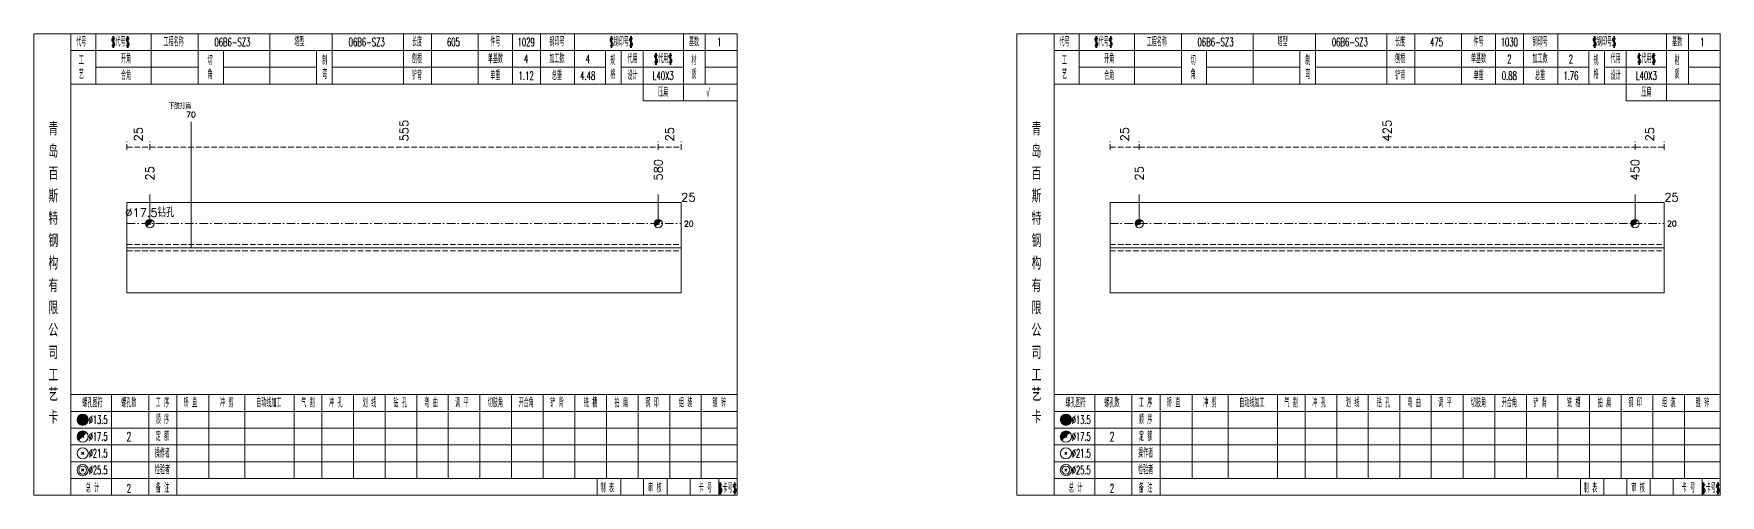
# Model space of a CAD drawing. Extents: x -533 to 8774, y 0 to 7979.
# Drawn here: x 2108 to 2711, y 0 to 165 of the extents above; entities that cross this region are included whole.
import ezdxf
from ezdxf.enums import TextEntityAlignment as Align

# ---------------------------------------------------------------- set-up
doc = ezdxf.new("R2010")
doc.units = 0
doc.header["$MEASUREMENT"] = 0
doc.linetypes.add('一点画线', pattern=[5.2, 3, -1, 0.2, -1])
doc.linetypes.add('虚线', pattern=[2.75, 2, -0.75])
doc.layers.get('0').update_dxf_attribs({"linetype": 'CONTINUOUS', "lineweight": 25})
for name, color, linetype, lineweight in [('1', 7, 'CONTINUOUS', 25), ('2', 7, 'CONTINUOUS', 25), ('4', 7, 'CONTINUOUS', 25), ('5', 7, 'CONTINUOUS', 25)]:
    doc.layers.add(name, color=color, linetype=linetype, lineweight=lineweight)
doc.styles.get("Standard").update_dxf_attribs({"font": 'simplex.shx', "width": 0.7, "height": 3, "bigfont": 'gbhzfs.shx'})

# ---------------------------------------------------------------- blocks, each defined once
blk = doc.blocks.new('孔17.5')
at = {"layer": '5', "color": 7, "linetype": 'Continuous', "lineweight": 0}
for p, q in [((-0.2, -0.2), (0.2, 0.2)), ((-0.2, 0.2), (0.2, -0.2))]:
    blk.add_line(p, q, dxfattribs=at)
at = {"layer": '5', "color": 7, "linetype": 'Continuous', "lineweight": 13}
blk.add_circle((0, 0), 1, dxfattribs=at)
for radius in [0.9, 0.8, 0.7, 0.6, 0.5, 0.4, 0.3, 0.2, 0.1]:
    blk.add_arc((0, 0), radius, 45, 225, dxfattribs=at)

msp = doc.modelspace()

# ---------------------------------------------------------------- linework, layer by layer
at = {"color": 8, "linetype": '虚线', "lineweight": 9}
for p, q in [((2141.7, 123.5), (2141.7, 126.5)), ((2141.7, 124.5), (2149.89, 124.5)), ((2149.89, 123.5), (2149.89, 126.5)), ((2149.89, 123.5), (2149.89, 126.5)), ((2149.89, 124.5), (2331.61, 124.5)), ((2331.61, 123.5), (2331.61, 126.5)), ((2331.61, 123.5), (2331.61, 126.5)), ((2331.61, 124.5), (2339.8, 124.5)), ((2339.8, 123.5), (2339.8, 126.5)), ((2493.1, 123.5), (2493.1, 126.5)), ((2493.1, 124.5), (2503.53, 124.5)), ((2503.53, 123.5), (2503.53, 126.5)), ((2503.53, 123.5), (2503.53, 126.5)), ((2503.53, 124.5), (2680.77, 124.5)), ((2680.77, 123.5), (2680.77, 126.5)), ((2680.77, 123.5), (2680.77, 126.5)), ((2680.77, 124.5), (2691.2, 124.5)), ((2691.2, 123.5), (2691.2, 126.5))]:
    msp.add_line(p, q, dxfattribs=at)
at = {"color": 7, "linetype": 'Continuous', "lineweight": 18}
for p, q in [((2141.7, 104.62), (2141.7, 72.38)), ((2141.7, 104.62), (2339.8, 104.62)), ((2339.8, 104.62), (2339.8, 72.38)), ((2493.1, 104.62), (2493.1, 72.38)), ((2493.1, 104.62), (2691.2, 104.62)), ((2691.2, 104.62), (2691.2, 72.38)), ((2141.7, 88.5), (2339.8, 88.5)), ((2493.1, 88.5), (2691.2, 88.5))]:
    msp.add_line(p, q, dxfattribs=at)
at = {"color": 7, "linetype": 'Continuous', "lineweight": 13}
for p, q in [((2149.89, 97.12), (2149.89, 107.5)), ((2331.61, 97.12), (2331.61, 107.5)), ((2503.53, 97.12), (2503.53, 107.5)), ((2680.77, 97.12), (2680.77, 107.5))]:
    msp.add_line(p, q, dxfattribs=at)
at = {"color": 3, "linetype": '一点画线', "lineweight": 13}
for p, q in [((2141.7, 97.12), (2339.8, 97.12)), ((2493.1, 97.12), (2691.2, 97.12))]:
    msp.add_line(p, q, dxfattribs=at)
at = {"color": 1, "linetype": '虚线', "lineweight": 18}
for p, q in [((2141.7, 89.62), (2339.8, 89.62)), ((2141.7, 87.38), (2339.8, 87.38)), ((2493.1, 89.62), (2691.2, 89.62)), ((2493.1, 87.38), (2691.2, 87.38))]:
    msp.add_line(p, q, dxfattribs=at)
at = {"layer": '1', "color": 7, "linetype": 'Continuous', "lineweight": 18}
for p, q in [((2141.7, 72.38), (2339.8, 72.38)), ((2493.1, 72.38), (2691.2, 72.38))]:
    msp.add_line(p, q, dxfattribs=at)
at = {"layer": '2', "color": 7, "linetype": 'Continuous', "lineweight": 13}
msp.add_line((2164.62, 88.5), (2164.62, 133.5), dxfattribs=at)
at = {"layer": '4', "color": 1, "linetype": 'Continuous', "lineweight": 18}
for p, q in [((2121.7, 0), (2121.7, 165)), ((2130.6, 147), (2130.6, 165)), ((2150.4, 147), (2150.4, 165)), ((2167.2, 147), (2167.2, 165)), ((2192.8, 147), (2192.8, 165)), ((2215.1, 147), (2215.1, 165)), ((2240.6, 147), (2240.6, 165)), ((2250.6, 147), (2250.6, 165)), ((2267.3, 147), (2267.3, 165)), ((2279.5, 147), (2279.5, 165)), ((2289.5, 147), (2289.5, 165)), ((2301.7, 147), (2301.7, 165)), ((2340.6, 141), (2340.6, 165)), ((2348.4, 147), (2348.4, 165)), ((2473.1, 0), (2473.1, 165)), ((2482, 147), (2482, 165)), ((2501.8, 147), (2501.8, 165)), ((2518.6, 147), (2518.6, 165)), ((2544.2, 147), (2544.2, 165)), ((2566.5, 147), (2566.5, 165)), ((2592, 147), (2592, 165)), ((2602, 147), (2602, 165)), ((2618.7, 147), (2618.7, 165)), ((2630.9, 147), (2630.9, 165)), ((2640.9, 147), (2640.9, 165)), ((2653.1, 147), (2653.1, 165)), ((2692, 141), (2692, 165)), ((2699.8, 147), (2699.8, 165)), ((2121.7, 159), (2359.8, 159)), ((2176.2, 147), (2176.2, 159)), ((2209.5, 147), (2209.5, 159)), ((2312.8, 147), (2312.8, 159)), ((2318.4, 147), (2318.4, 159)), ((2326.2, 141), (2326.2, 159)), ((2473.1, 159), (2711.2, 159)), ((2527.6, 147), (2527.6, 159)), ((2560.9, 147), (2560.9, 159)), ((2664.2, 147), (2664.2, 159)), ((2669.8, 147), (2669.8, 159)), ((2677.6, 141), (2677.6, 159)), ((2130.6, 153), (2167.2, 153)), ((2176.2, 153), (2209.5, 153)), ((2215.1, 153), (2312.8, 153)), ((2318.4, 153), (2340.6, 153)), ((2348.4, 153), (2359.8, 153)), ((2482, 153), (2518.6, 153)), ((2527.6, 153), (2560.9, 153)), ((2566.5, 153), (2664.2, 153)), ((2669.8, 153), (2692, 153)), ((2699.8, 153), (2711.2, 153)), ((2121.7, 147), (2359.8, 147)), ((2473.1, 147), (2711.2, 147)), ((2326.2, 141), (2359.8, 141)), ((2677.6, 141), (2711.2, 141)), ((2121.7, 36), (2359.8, 36)), ((2136.2, 0), (2136.2, 36)), ((2149.5, 0), (2149.5, 36)), ((2159.6, 0), (2159.6, 36)), ((2171, 6), (2171, 36)), ((2183.9, 6), (2183.9, 36)), ((2201.5, 6), (2201.5, 36)), ((2211.4, 6), (2211.4, 36)), ((2222.7, 6), (2222.7, 36)), ((2234, 6), (2234, 36)), ((2245.3, 6), (2245.3, 36)), ((2256.5, 6), (2256.5, 36)), ((2267.9, 6), (2267.9, 36)), ((2279.2, 6), (2279.2, 36)), ((2290.5, 6), (2290.5, 36)), ((2301.8, 6), (2301.8, 36)), ((2313.1, 6), (2313.1, 36)), ((2324.4, 6), (2324.4, 36)), ((2335.7, 6), (2335.7, 36)), ((2347, 6), (2347, 36)), ((2473.1, 36), (2711.2, 36)), ((2487.6, 0), (2487.6, 36)), ((2500.9, 0), (2500.9, 36)), ((2511, 0), (2511, 36)), ((2522.4, 6), (2522.4, 36)), ((2535.3, 6), (2535.3, 36)), ((2552.9, 6), (2552.9, 36)), ((2562.8, 6), (2562.8, 36)), ((2574.1, 6), (2574.1, 36)), ((2585.4, 6), (2585.4, 36)), ((2596.7, 6), (2596.7, 36)), ((2607.9, 6), (2607.9, 36)), ((2619.3, 6), (2619.3, 36)), ((2630.6, 6), (2630.6, 36)), ((2641.9, 6), (2641.9, 36)), ((2653.2, 6), (2653.2, 36)), ((2664.5, 6), (2664.5, 36)), ((2675.8, 6), (2675.8, 36)), ((2687.1, 6), (2687.1, 36)), ((2698.4, 6), (2698.4, 36)), ((2121.7, 30), (2359.8, 30)), ((2473.1, 30), (2711.2, 30)), ((2121.7, 24), (2359.8, 24)), ((2473.1, 24), (2711.2, 24)), ((2121.7, 18), (2359.8, 18)), ((2473.1, 18), (2711.2, 18)), ((2121.7, 12), (2359.8, 12)), ((2473.1, 12), (2711.2, 12)), ((2121.7, 6), (2359.8, 6)), ((2309.8, 0), (2309.8, 6)), ((2318.2, 0), (2318.2, 6)), ((2326.4, 0), (2326.4, 6)), ((2334.8, 0), (2334.8, 6)), ((2343, 0), (2343, 6)), ((2353.3, 0), (2353.3, 6)), ((2473.1, 6), (2711.2, 6)), ((2661.2, 0), (2661.2, 6)), ((2669.6, 0), (2669.6, 6)), ((2677.8, 0), (2677.8, 6)), ((2686.2, 0), (2686.2, 6)), ((2694.4, 0), (2694.4, 6)), ((2704.7, 0), (2704.7, 6))]:
    msp.add_line(p, q, dxfattribs=at)
at = {"layer": '4', "color": 7, "linetype": 'Continuous', "lineweight": 13}
for p, q in [((2125.7, 26.8), (2126.1, 27.2)), ((2126.1, 26.8), (2125.7, 27.2)), ((2477.1, 26.8), (2477.5, 27.2)), ((2477.5, 26.8), (2477.1, 27.2)), ((2125.5, 14.6), (2126.3, 15.4)), ((2126.3, 14.6), (2125.5, 15.4)), ((2476.9, 14.6), (2477.7, 15.4)), ((2477.7, 14.6), (2476.9, 15.4)), ((2125.5, 8.6), (2126.3, 9.4)), ((2126.3, 8.6), (2125.5, 9.4)), ((2476.9, 8.6), (2477.7, 9.4)), ((2477.7, 8.6), (2476.9, 9.4))]:
    msp.add_line(p, q, dxfattribs=at)
at = {"layer": '4', "color": 7, "linetype": 'Continuous', "lineweight": 0}
for p, q in [((2125.5, 20.6), (2126.3, 21.4)), ((2125.5, 21.4), (2126.3, 20.6)), ((2476.9, 20.6), (2477.7, 21.4)), ((2476.9, 21.4), (2477.7, 20.6))]:
    msp.add_line(p, q, dxfattribs=at)
at = {"layer": '4', "color": 1, "linetype": 'Continuous', "lineweight": 18}
for points in [[(2108.4, 165), (2108.4, 0), (2359.8, 0), (2359.8, 165)], [(2459.8, 165), (2459.8, 0), (2711.2, 0), (2711.2, 165)]]:
    msp.add_lwpolyline(points, close=True, dxfattribs=at)
at = {"layer": '4', "color": 7, "linetype": 'Continuous', "lineweight": 13}
for centre, radius in [((2125.9, 27), 2), ((2125.9, 27), 1.8), ((2125.9, 27), 1.6), ((2125.9, 27), 1.4), ((2125.9, 27), 1.2), ((2125.9, 27), 1), ((2125.9, 27), 0.8), ((2125.9, 27), 0.6), ((2125.9, 27), 0.4), ((2125.9, 27), 0.2), ((2477.3, 27), 2), ((2477.3, 27), 1.8), ((2477.3, 27), 1.6), ((2477.3, 27), 1.4), ((2477.3, 27), 1.2), ((2477.3, 27), 1), ((2477.3, 27), 0.8), ((2477.3, 27), 0.6), ((2477.3, 27), 0.4), ((2477.3, 27), 0.2), ((2125.9, 21), 2), ((2477.3, 21), 2), ((2125.9, 15), 2), ((2477.3, 15), 2), ((2125.9, 9), 2), ((2125.9, 9), 1.4), ((2477.3, 9), 2), ((2477.3, 9), 1.4)]:
    msp.add_circle(centre, radius, dxfattribs=at)
for centre, radius in [((2125.9, 21), 1.8), ((2125.9, 21), 1.6), ((2125.9, 21), 1.4), ((2125.9, 21), 1.2), ((2125.9, 21), 1), ((2125.9, 21), 0.8), ((2125.9, 21), 0.6), ((2125.9, 21), 0.4), ((2125.9, 21), 0.2), ((2477.3, 21), 1.8), ((2477.3, 21), 1.6), ((2477.3, 21), 1.4), ((2477.3, 21), 1.2), ((2477.3, 21), 1), ((2477.3, 21), 0.8), ((2477.3, 21), 0.6), ((2477.3, 21), 0.4), ((2477.3, 21), 0.2)]:
    msp.add_arc(centre, radius, 45, 225, dxfattribs=at)

# ---------------------------------------------------------------- block references
at = {"color": 7, "linetype": 'Continuous', "lineweight": 13, "xscale": 1.5, "yscale": 1.5, "zscale": 1.5}
for p in [(2149.89, 97.12), (2331.61, 97.12), (2503.53, 97.12), (2680.77, 97.12)]:
    msp.add_blockref('孔17.5', p, dxfattribs=at)

# ---------------------------------------------------------------- texts
at = {"color": 8, "linetype": 'Continuous', "lineweight": 9}
for s, p in [('555', (2240.75, 126.5)), ('425', (2592.15, 126.5)), ('25', (2145.79, 126.5)), ('25', (2335.71, 126.5)), ('25', (2498.31, 126.5)), ('25', (2685.99, 126.5))]:
    msp.add_text(s, height=3, rotation=90, dxfattribs=at).set_placement(p, align=Align.MIDDLE_LEFT)
at = {"color": 7, "linetype": 'Continuous', "lineweight": 13}
for s, p in [('25', (2149.89, 112.5)), ('580', (2331.61, 112.5)), ('25', (2503.53, 112.5)), ('450', (2680.77, 112.5))]:
    msp.add_text(s, height=3, rotation=90, dxfattribs=at).set_placement(p, align=Align.MIDDLE_LEFT)
msp.add_text('%%c17.5钻孔', height=3, dxfattribs=at).set_placement((2149.89, 98.62), align=Align.BOTTOM_CENTER)
for s, height, p in [('25', 3, (2339.8, 106.5)), ('25', 3, (2691.2, 106.5)), ('20', 2, (2340.8, 97.12)), ('20', 2, (2692.2, 97.12))]:
    msp.add_text(s, height=height, dxfattribs=at).set_placement(p, align=Align.MIDDLE_LEFT)
at = {"layer": '2', "color": 7, "linetype": 'Continuous', "lineweight": 13}
for s, p in [('下肢打扁', (2160.62, 137.5)), ('70', (2164.62, 134.5))]:
    msp.add_text(s, height=2, dxfattribs=at).set_placement(p, align=Align.BOTTOM_CENTER)
at = {"layer": '4', "color": 1, "linetype": 'Continuous', "lineweight": 13}
for s, height, width, p in [('代号', 3, 0.6, (2125.4, 162)), ('$代号$', 3, 0.6, (2139.4, 162)), ('工程名称', 3, 0.6, (2158.4, 162)), ('06B6-SZ3', 3, 0.6, (2179.4, 162)), ('塔型', 3, 0.6, (2203.4, 162)), ('06B6-SZ3', 3, 0.6, (2227.4, 162)), ('长度', 3, 0.6, (2245.4, 162)), ('605', 3, 0.6, (2258.4, 162)), ('件号', 3, 0.6, (2273.4, 162)), ('1029', 3, 0.6, (2284.4, 162)), ('钢印号', 3, 0.6, (2295.4, 162)), ('$钢印号$', 3, 0.6, (2318.4, 162)), ('基数', 3, 0.6, (2344.4, 162)), ('1', 3, 0.6, (2353.4, 162)), ('代号', 3, 0.6, (2476.8, 162)), ('$代号$', 3, 0.6, (2490.8, 162)), ('工程名称', 3, 0.6, (2509.8, 162)), ('06B6-SZ3', 3, 0.6, (2530.8, 162)), ('塔型', 3, 0.6, (2554.8, 162)), ('06B6-SZ3', 3, 0.6, (2578.8, 162)), ('长度', 3, 0.6, (2596.8, 162)), ('475', 3, 0.6, (2609.8, 162)), ('件号', 3, 0.6, (2624.8, 162)), ('1030', 3, 0.6, (2635.8, 162)), ('钢印号', 3, 0.6, (2646.8, 162)), ('$钢印号$', 3, 0.6, (2669.8, 162)), ('基数', 3, 0.6, (2695.8, 162)), ('1', 3, 0.6, (2704.8, 162)), ('工', 3, 0.6, (2125.4, 155.4)), ('开角', 3, 0.6, (2141.4, 156)), ('切', 3, 0.6, (2171.4, 155.4)), ('制', 3, 0.6, (2212.4, 155.4)), ('刨根', 3, 0.6, (2245.4, 156)), ('单基数', 3, 0.6, (2273.4, 156)), ('4', 3, 0.6, (2284.4, 156)), ('加工数', 3, 0.6, (2295.4, 156)), ('4', 3, 0.6, (2306.4, 156)), ('规', 3, 0.6, (2315.4, 155.4)), ('代用', 3, 0.6, (2322.4, 156)), ('$代用$', 3, 0.6, (2333.4, 156)), ('材', 3, 0.6, (2344.4, 155.4)), ('工', 3, 0.6, (2476.8, 155.4)), ('开角', 3, 0.6, (2492.8, 156)), ('切', 3, 0.6, (2522.8, 155.4)), ('制', 3, 0.6, (2563.8, 155.4)), ('刨根', 3, 0.6, (2596.8, 156)), ('单基数', 3, 0.6, (2624.8, 156)), ('2', 3, 0.6, (2635.8, 156)), ('加工数', 3, 0.6, (2646.8, 156)), ('2', 3, 0.6, (2657.8, 156)), ('规', 3, 0.6, (2666.8, 155.4)), ('代用', 3, 0.6, (2673.8, 156)), ('$代用$', 3, 0.6, (2684.8, 156)), ('材', 3, 0.6, (2695.8, 155.4)), ('艺', 3, 0.6, (2125.4, 150.4)), ('合角', 3, 0.6, (2141.4, 150)), ('角', 3, 0.6, (2171.4, 150.4)), ('弯', 3, 0.6, (2212.4, 150.4)), ('铲背', 3, 0.6, (2245.4, 150)), ('单重', 3, 0.6, (2273.4, 150)), ('1.12', 3, 0.6, (2284.4, 150)), ('总重', 3, 0.6, (2295.4, 150)), ('4.48', 3, 0.6, (2306.4, 150)), ('格', 3, 0.6, (2315.4, 150.4)), ('设计', 3, 0.6, (2322.4, 150)), ('L40X3', 3, 0.6, (2333.4, 150)), ('质', 3, 0.6, (2344.4, 150.4)), ('艺', 3, 0.6, (2476.8, 150.4)), ('合角', 3, 0.6, (2492.8, 150)), ('角', 3, 0.6, (2522.8, 150.4)), ('弯', 3, 0.6, (2563.8, 150.4)), ('铲背', 3, 0.6, (2596.8, 150)), ('单重', 3, 0.6, (2624.8, 150)), ('0.88', 3, 0.6, (2635.8, 150)), ('总重', 3, 0.6, (2646.8, 150)), ('1.76', 3, 0.6, (2657.8, 150)), ('格', 3, 0.6, (2666.8, 150.4)), ('设计', 3, 0.6, (2673.8, 150)), ('L40X3', 3, 0.6, (2684.8, 150)), ('质', 3, 0.6, (2695.8, 150.4)), ('压扁', 3, 0.6, (2333.4, 144)), ('√', 3, 0.6, (2349.4, 144)), ('压扁', 3, 0.6, (2684.8, 144)), ('青', 4.6, 0.8, (2115.4, 131)), ('青', 4.6, 0.8, (2466.8, 131)), ('岛', 4.6, 0.8, (2115.4, 123)), ('岛', 4.6, 0.8, (2466.8, 123)), ('百', 4.6, 0.8, (2115.4, 115)), ('百', 4.6, 0.8, (2466.8, 115)), ('斯', 4.6, 0.8, (2115.4, 107)), ('斯', 4.6, 0.8, (2466.8, 107)), ('特', 4.6, 0.8, (2115.4, 99)), ('特', 4.6, 0.8, (2466.8, 99)), ('钢', 4.6, 0.8, (2115.4, 91)), ('钢', 4.6, 0.8, (2466.8, 91)), ('构', 4.6, 0.8, (2115.4, 83)), ('构', 4.6, 0.8, (2466.8, 83)), ('有', 4.6, 0.8, (2115.4, 75)), ('有', 4.6, 0.8, (2466.8, 75)), ('限', 4.6, 0.8, (2115.4, 67)), ('限', 4.6, 0.8, (2466.8, 67)), ('公', 4.6, 0.8, (2115.4, 59)), ('公', 4.6, 0.8, (2466.8, 59)), ('司', 4.6, 0.8, (2115.4, 51)), ('司', 4.6, 0.8, (2466.8, 51)), ('工', 4.6, 0.8, (2115.4, 43)), ('工', 4.6, 0.8, (2466.8, 43)), ('艺', 4.6, 0.8, (2115.4, 36)), ('艺', 4.6, 0.8, (2466.8, 36)), ('卡', 4.6, 0.8, (2115.4, 28)), ('螺孔图符', 3, 0.6, (2129.4, 33)), ('螺孔数', 3, 0.6, (2142.4, 33)), ('工 序', 3, 0.6, (2154.4, 33)), ('矫 直', 3, 0.6, (2164.4, 33)), ('冲 剪', 3, 0.6, (2177.4, 33)), ('自动线加工', 3, 0.6, (2192.4, 33)), ('气 割', 3, 0.6, (2206.4, 33)), ('冲 孔', 3, 0.6, (2216.4, 33)), ('划 线', 3, 0.6, (2228.4, 33)), ('钻 孔', 3, 0.6, (2239.4, 33)), ('弯 曲', 3, 0.6, (2250.4, 33)), ('调 平', 3, 0.6, (2261.4, 33)), ('切肢角', 3, 0.6, (2273.4, 33)), ('开合角', 3, 0.6, (2284.4, 33)), ('铲 背', 3, 0.6, (2295.4, 33)), ('铣 槽', 3, 0.6, (2307.4, 33)), ('拍 扁', 3, 0.6, (2318.4, 33)), ('钢 印', 3, 0.6, (2329.4, 33)), ('组 装', 3, 0.6, (2341.4, 33)), ('镀 锌', 3, 0.6, (2353.4, 33)), ('卡', 4.6, 0.8, (2466.8, 28)), ('螺孔图符', 3, 0.6, (2480.8, 33)), ('螺孔数', 3, 0.6, (2493.8, 33)), ('工 序', 3, 0.6, (2505.8, 33)), ('矫 直', 3, 0.6, (2515.8, 33)), ('冲 剪', 3, 0.6, (2528.8, 33)), ('自动线加工', 3, 0.6, (2543.8, 33)), ('气 割', 3, 0.6, (2557.8, 33)), ('冲 孔', 3, 0.6, (2567.8, 33)), ('划 线', 3, 0.6, (2579.8, 33)), ('钻 孔', 3, 0.6, (2590.8, 33)), ('弯 曲', 3, 0.6, (2601.8, 33)), ('调 平', 3, 0.6, (2612.8, 33)), ('切肢角', 3, 0.6, (2624.8, 33)), ('开合角', 3, 0.6, (2635.8, 33)), ('铲 背', 3, 0.6, (2646.8, 33)), ('铣 槽', 3, 0.6, (2658.8, 33)), ('拍 扁', 3, 0.6, (2669.8, 33)), ('钢 印', 3, 0.6, (2680.8, 33)), ('组 装', 3, 0.6, (2692.8, 33)), ('镀 锌', 3, 0.6, (2704.8, 33)), ('%%C13.5', 3, 0.5, (2131.4, 27)), ('顺 序', 3, 0.6, (2154.4, 27)), ('%%C13.5', 3, 0.5, (2482.8, 27)), ('顺 序', 3, 0.6, (2505.8, 27)), ('%%C17.5', 3, 0.5, (2131.4, 21)), ('2', 3.2, 0.6, (2142.4, 21)), ('定 额', 3, 0.6, (2154.4, 21)), ('%%C17.5', 3, 0.5, (2482.8, 21)), ('2', 3.2, 0.6, (2493.8, 21)), ('定 额', 3, 0.6, (2505.8, 21)), ('%%C21.5', 3, 0.5, (2131.4, 15)), ('操作者', 3, 0.6, (2154.4, 15)), ('%%C21.5', 3, 0.5, (2482.8, 15)), ('操作者', 3, 0.6, (2505.8, 15)), ('%%C25.5', 3, 0.5, (2131.4, 9)), ('检验者', 3, 0.6, (2154.4, 9)), ('%%C25.5', 3, 0.5, (2482.8, 9)), ('检验者', 3, 0.6, (2505.8, 9)), ('总 计', 3, 0.6, (2129.4, 2.5)), ('2', 3, 0.6, (2142.4, 2.5)), ('备 注', 3, 0.6, (2154.4, 2.5)), ('制 表', 3, 0.6, (2313.4, 2.5)), ('审 核', 3, 0.6, (2330.4, 2.5)), ('卡 号', 3, 0.6, (2348.4, 2.5)), ('$卡号$', 3, 0.6, (2356.4, 2.5)), ('总 计', 3, 0.6, (2480.8, 2.5)), ('2', 3, 0.6, (2493.8, 2.5)), ('备 注', 3, 0.6, (2505.8, 2.5)), ('制 表', 3, 0.6, (2664.8, 2.5)), ('审 核', 3, 0.6, (2681.8, 2.5)), ('卡 号', 3, 0.6, (2699.8, 2.5)), ('$卡号$', 3, 0.6, (2707.8, 2.5))]:
    msp.add_text(s, height=height, dxfattribs=dict(at, width=width)).set_placement(p, align=Align.MIDDLE_CENTER)

doc.saveas('drawing.dxf')
